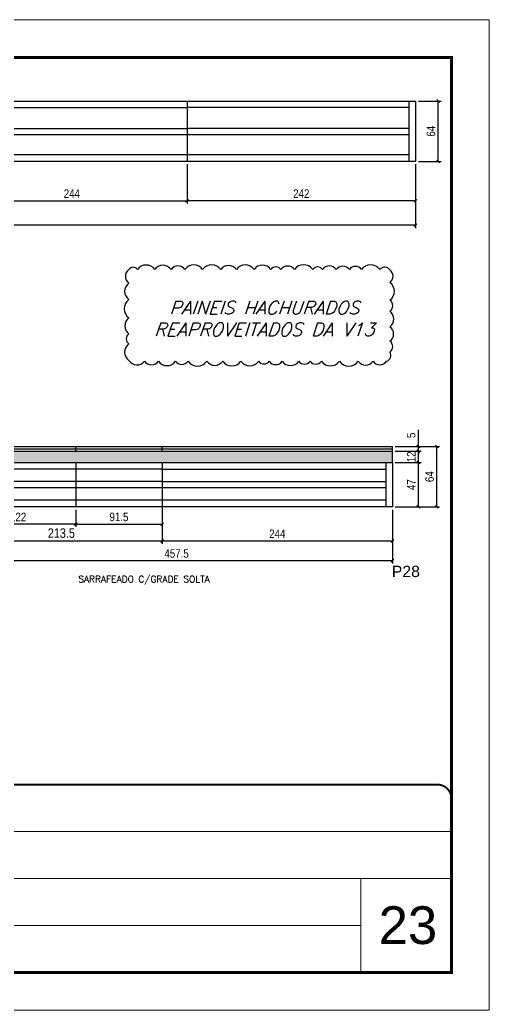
# Model space of a CAD drawing. Extents: x -10448 to -1189, y -11772 to 17235.
# Drawn here: x -6277 to -5780, y 10051 to 11101 of the extents above; entities that cross this region are included whole.
import ezdxf

# ---------------------------------------------------------------- set-up
doc = ezdxf.new("R2010")
doc.units = 0
doc.linetypes.add('CONTINUO', pattern=[0])
doc.linetypes.add('DASHED', pattern=[0.75, 0.5, -0.25])
for name, color, linetype in [('5', 5, 'Continuous'), ('COTA', 241, 'Continuous'), ('Painéis', 200, 'Continuous'), ('SARR_2.2x7', 40, 'Continuous'), ('SARR_EDITAR', 141, 'Continuous'), ('texto', 7, 'Continuous')]:
    doc.layers.add(name, color=color, linetype=linetype)
for name, color, linetype, lineweight in [('CARIMBO', 255, 'Continuous', 9), ('Folhas', 255, 'Continuous', 9), ('SARRAFO DE PRESSAO', 251, 'DASHED', 9)]:
    doc.layers.add(name, color=color, linetype=linetype, lineweight=lineweight)
doc.styles.add('ARIAL', font='arial.ttf')
doc.styles.add('COTA TECNICA', font='techl___.ttf', dxfattribs={"height": 10})
doc.styles.add('COTA TECNICA-50', font='techl___.ttf', dxfattribs={"height": 9})
doc.styles.add('Romans', font='romans.shx')
doc.styles.get("Standard").update_dxf_attribs({"font": 'arial.ttf'})
doc.dimstyles.new('COTA PAINEL-50', dxfattribs={"dimtxt": 9, "dimasz": 3, "dimexe": 3, "dimexo": 3, "dimgap": 3, "dimtad": 1, "dimdec": 1, "dimzin": 12, "dimdsep": 46, "dimtxsty": 'COTA TECNICA-50', "dimblk1": 'OBLIQUE', "dimblk2": 'OBLIQUE', "dimsah": 1, "dimcen": 0.9, "dimclrd": 4, "dimclre": 4, "dimclrt": 240, "dimadec": 1, "dimazin": 3, "dimtfac": 1, "dimtdec": 1, "dimtmove": 0, "dimatfit": 3, "dimfxl": 1, "dimtolj": 1, "dimtzin": 12, "dimarcsym": 0})
doc.dimstyles.new('PAINEL', dxfattribs={"dimtxt": 10, "dimasz": 3, "dimexe": 3, "dimexo": 3, "dimgap": 3, "dimtad": 1, "dimdec": 1, "dimzin": 12, "dimdsep": 46, "dimtxsty": 'COTA TECNICA', "dimblk1": 'OBLIQUE', "dimblk2": 'OBLIQUE', "dimsah": 1, "dimcen": 0.9, "dimclrd": 4, "dimclre": 4, "dimclrt": 240, "dimadec": 1, "dimazin": 3, "dimtfac": 1, "dimtdec": 1, "dimtmove": 0, "dimatfit": 3, "dimfxl": 1, "dimtolj": 1, "dimtzin": 12, "dimarcsym": 0})

# ---------------------------------------------------------------- blocks, each defined once
blk = doc.blocks.new('9999999999')
at = {"color": 30, "linetype": 'CONTINUO'}
for p, q in [((98564.6, 34379.6), (99584, 34379.6)), ((98564.6, 34329.8), (99488, 34329.8)), ((99584, 34329.8), (99488, 34329.8)), ((99488, 34329.8), (99488, 34230.2)), ((98564.6, 34280), (99488, 34280))]:
    blk.add_line(p, q, dxfattribs=at)
at = {"color": 30, "linetype": 'CONTINUO', "const_width": 2}
blk.add_lwpolyline([(99584, 34230.2), (99584, 34414.4, 0.414214), (99569, 34429.4), (98229, 34429.4, 0.414214), (98214, 34414.4), (98214, 34245.2, 0.414214), (98229, 34230.2), (99584, 34230.2)], format="xyb", dxfattribs=at)
at = {"layer": 'Folhas'}
blk.add_lwpolyline([(98139, 34190.2), (99624, 34190.2), (99624, 35240.2), (98139, 35240.2)], close=True, dxfattribs=at)
at = {"layer": 'Folhas', "color": 30, "const_width": 3}
blk.add_lwpolyline([(98214, 34230.2), (99584, 34230.2), (99584, 35200.2), (98214, 35200.2)], close=True, dxfattribs=at)
blk = doc.blocks.new('_Oblique')
at = {"color": 0, "linetype": 'ByBlock', "lineweight": -2}
blk.add_line((-0.5, -0.5), (0.5, 0.5), dxfattribs=at)
blk = doc.blocks.new('*D417')
at = {"layer": 'COTA', "color": 4, "linetype": 'ByBlock', "lineweight": -2, "transparency": 16777216}
for p, q in [((-6339.7, 10582), (-6339.7, 10563.7)), ((-6217.7, 10582), (-6217.7, 10563.7)), ((-6217.7, 10566.7), (-6339.7, 10566.7))]:
    blk.add_line(p, q, dxfattribs=at)
at = {"layer": 'Defpoints', "color": 0, "linetype": 'ByBlock', "transparency": 16777216}
for p in [(-6339.7, 10585), (-6217.7, 10585), (-6339.7, 10566.7)]:
    blk.add_point(p, dxfattribs=at)
at = {"layer": 'COTA', "color": 4, "linetype": 'ByBlock', "lineweight": -2, "transparency": 16777216, "xscale": 3, "yscale": 3, "zscale": 3, "rotation": 180}
blk.add_blockref('_Oblique', (-6339.7, 10566.7), dxfattribs=at)
at = {"layer": 'COTA', "color": 4, "linetype": 'ByBlock', "lineweight": -2, "transparency": 16777216, "xscale": 3, "yscale": 3, "zscale": 3}
blk.add_blockref('_Oblique', (-6217.7, 10566.7), dxfattribs=at)
at = {"layer": 'COTA', "color": 240, "linetype": 'ByBlock', "transparency": 16777216, "insert": (-6278.7, 10574.3), "char_height": 9, "attachment_point": 5, "style": 'COTA TECNICA-50'}
blk.add_mtext('\\A1;122', dxfattribs=at)
blk = doc.blocks.new('*D418')
at = {"layer": 'COTA', "color": 4, "linetype": 'ByBlock', "lineweight": -2, "transparency": 16777216}
for p, q in [((-6126.2, 10582), (-6126.2, 10545.8)), ((-5882.2, 10582), (-5882.2, 10545.8)), ((-6126.2, 10548.8), (-5882.2, 10548.8))]:
    blk.add_line(p, q, dxfattribs=at)
at = {"layer": 'Defpoints', "color": 0, "linetype": 'ByBlock', "transparency": 16777216}
for p in [(-6126.2, 10585), (-5882.2, 10585), (-5882.2, 10548.8)]:
    blk.add_point(p, dxfattribs=at)
at = {"layer": 'COTA', "color": 4, "linetype": 'ByBlock', "lineweight": -2, "transparency": 16777216, "xscale": 3, "yscale": 3, "zscale": 3, "rotation": 180}
blk.add_blockref('_Oblique', (-6126.2, 10548.8), dxfattribs=at)
at = {"layer": 'COTA', "color": 4, "linetype": 'ByBlock', "lineweight": -2, "transparency": 16777216, "xscale": 3, "yscale": 3, "zscale": 3}
blk.add_blockref('_Oblique', (-5882.2, 10548.8), dxfattribs=at)
at = {"layer": 'COTA', "color": 240, "linetype": 'ByBlock', "transparency": 16777216, "insert": (-6004.2, 10556.4), "char_height": 9, "attachment_point": 5, "style": 'COTA TECNICA-50'}
blk.add_mtext('\\A1;244', dxfattribs=at)
blk = doc.blocks.new('*D1487')
at = {"layer": 'COTA', "color": 4, "linetype": 'ByBlock', "lineweight": -2, "transparency": 16777216}
for p, q in [((-6339.7, 10582), (-6339.7, 10524.9)), ((-5882.2, 10582), (-5882.2, 10524.9)), ((-5882.2, 10527.9), (-6339.7, 10527.9))]:
    blk.add_line(p, q, dxfattribs=at)
at = {"layer": 'Defpoints', "color": 0, "linetype": 'ByBlock', "transparency": 16777216}
for p in [(-6339.7, 10585), (-5882.2, 10585), (-6339.7, 10527.9)]:
    blk.add_point(p, dxfattribs=at)
at = {"layer": 'COTA', "color": 4, "linetype": 'ByBlock', "lineweight": -2, "transparency": 16777216, "xscale": 3, "yscale": 3, "zscale": 3, "rotation": 180}
blk.add_blockref('_Oblique', (-6339.7, 10527.9), dxfattribs=at)
at = {"layer": 'COTA', "color": 4, "linetype": 'ByBlock', "lineweight": -2, "transparency": 16777216, "xscale": 3, "yscale": 3, "zscale": 3}
blk.add_blockref('_Oblique', (-5882.2, 10527.9), dxfattribs=at)
at = {"layer": 'COTA', "color": 240, "linetype": 'ByBlock', "transparency": 16777216, "insert": (-6110.9, 10535.5), "char_height": 9, "attachment_point": 5, "style": 'COTA TECNICA-50'}
blk.add_mtext('\\A1;457.5', dxfattribs=at)
blk = doc.blocks.new('*D424')
at = {"layer": 'COTA', "color": 4, "linetype": 'ByBlock', "lineweight": -2, "transparency": 16777216}
for p, q in [((-6099.8, 10948.2), (-6099.8, 10906.5)), ((-5857.8, 10948.2), (-5857.8, 10906.5)), ((-5857.8, 10909.5), (-6099.8, 10909.5))]:
    blk.add_line(p, q, dxfattribs=at)
at = {"layer": 'Defpoints', "color": 0, "linetype": 'ByBlock', "transparency": 16777216}
for p in [(-6099.8, 10951.2), (-5857.8, 10951.2), (-6099.8, 10909.5)]:
    blk.add_point(p, dxfattribs=at)
at = {"layer": 'COTA', "color": 4, "linetype": 'ByBlock', "lineweight": -2, "transparency": 16777216, "xscale": 3, "yscale": 3, "zscale": 3, "rotation": 180}
blk.add_blockref('_Oblique', (-6099.8, 10909.5), dxfattribs=at)
at = {"layer": 'COTA', "color": 4, "linetype": 'ByBlock', "lineweight": -2, "transparency": 16777216, "xscale": 3, "yscale": 3, "zscale": 3}
blk.add_blockref('_Oblique', (-5857.8, 10909.5), dxfattribs=at)
at = {"layer": 'COTA', "color": 240, "linetype": 'ByBlock', "transparency": 16777216, "insert": (-5978.8, 10917.1), "char_height": 9, "attachment_point": 5, "style": 'COTA TECNICA-50'}
blk.add_mtext('\\A1;242', dxfattribs=at)
blk = doc.blocks.new('*D427')
at = {"layer": 'COTA', "color": 4, "linetype": 'ByBlock', "lineweight": -2, "transparency": 16777216}
for p, q in [((-6343.8, 10948.2), (-6343.8, 10906.5)), ((-6099.8, 10948.2), (-6099.8, 10906.5)), ((-6343.8, 10909.5), (-6099.8, 10909.5))]:
    blk.add_line(p, q, dxfattribs=at)
at = {"layer": 'Defpoints', "color": 0, "linetype": 'ByBlock', "transparency": 16777216}
for p in [(-6343.8, 10951.2), (-6099.8, 10951.2), (-6099.8, 10909.5)]:
    blk.add_point(p, dxfattribs=at)
at = {"layer": 'COTA', "color": 4, "linetype": 'ByBlock', "lineweight": -2, "transparency": 16777216, "xscale": 3, "yscale": 3, "zscale": 3, "rotation": 180}
blk.add_blockref('_Oblique', (-6343.8, 10909.5), dxfattribs=at)
at = {"layer": 'COTA', "color": 4, "linetype": 'ByBlock', "lineweight": -2, "transparency": 16777216, "xscale": 3, "yscale": 3, "zscale": 3}
blk.add_blockref('_Oblique', (-6099.8, 10909.5), dxfattribs=at)
at = {"layer": 'COTA', "color": 240, "linetype": 'ByBlock', "transparency": 16777216, "insert": (-6221.8, 10917.1), "char_height": 9, "attachment_point": 5, "style": 'COTA TECNICA-50'}
blk.add_mtext('\\A1;244', dxfattribs=at)
blk = doc.blocks.new('*D1490')
at = {"layer": 'COTA', "color": 4, "linetype": 'ByBlock', "lineweight": -2, "transparency": 16777216}
for p, q in [((-6831.8, 10948.2), (-6831.8, 10880.6)), ((-5857.8, 10948.2), (-5857.8, 10880.6)), ((-5857.8, 10883.6), (-6831.8, 10883.6))]:
    blk.add_line(p, q, dxfattribs=at)
at = {"layer": 'Defpoints', "color": 0, "linetype": 'ByBlock', "transparency": 16777216}
for p in [(-6831.8, 10951.2), (-5857.8, 10951.2), (-6831.8, 10883.6)]:
    blk.add_point(p, dxfattribs=at)
at = {"layer": 'COTA', "color": 4, "linetype": 'ByBlock', "lineweight": -2, "transparency": 16777216, "xscale": 3, "yscale": 3, "zscale": 3, "rotation": 180}
blk.add_blockref('_Oblique', (-6831.8, 10883.6), dxfattribs=at)
at = {"layer": 'COTA', "color": 4, "linetype": 'ByBlock', "lineweight": -2, "transparency": 16777216, "xscale": 3, "yscale": 3, "zscale": 3}
blk.add_blockref('_Oblique', (-5857.8, 10883.6), dxfattribs=at)
at = {"layer": 'COTA', "color": 240, "linetype": 'ByBlock', "transparency": 16777216, "insert": (-6344.8, 10891.2), "char_height": 9, "attachment_point": 5, "style": 'COTA TECNICA-50'}
blk.add_mtext('\\A1;974', dxfattribs=at)
blk = doc.blocks.new('*D1491')
at = {"layer": 'COTA', "color": 4, "linetype": 'ByBlock', "lineweight": -2, "transparency": 16777216}
for p, q in [((-5854.8, 11015.2), (-5830.8, 11015.2)), ((-5833.8, 10951.2), (-5833.8, 11015.2)), ((-5854.8, 10951.2), (-5830.8, 10951.2))]:
    blk.add_line(p, q, dxfattribs=at)
at = {"layer": 'Defpoints', "color": 0, "linetype": 'ByBlock', "transparency": 16777216}
for p in [(-5857.8, 11015.2), (-5833.8, 11015.2), (-5857.8, 10951.2)]:
    blk.add_point(p, dxfattribs=at)
at = {"layer": 'COTA', "color": 4, "linetype": 'ByBlock', "lineweight": -2, "transparency": 16777216, "xscale": 3, "yscale": 3, "zscale": 3}
for p, rotation in [((-5833.8, 11015.2), 90), ((-5833.8, 10951.2), 270)]:
    blk.add_blockref('_Oblique', p, dxfattribs=dict(at, rotation=rotation))
at = {"layer": 'COTA', "color": 240, "linetype": 'ByBlock', "transparency": 16777216, "insert": (-5841.4, 10983.2), "char_height": 9, "attachment_point": 5, "rotation": 90, "style": 'COTA TECNICA-50'}
blk.add_mtext('\\A1;64', dxfattribs=at)
blk = doc.blocks.new('*D1511')
at = {"layer": 'COTA', "color": 4, "linetype": 'ByBlock', "lineweight": -2, "transparency": 16777216}
for p, q in [((-5879.2, 10632), (-5851.8, 10632)), ((-5854.8, 10585), (-5854.8, 10632)), ((-5879.2, 10585), (-5851.8, 10585))]:
    blk.add_line(p, q, dxfattribs=at)
at = {"layer": 'Defpoints', "color": 0, "linetype": 'ByBlock', "transparency": 16777216}
for p in [(-5882.2, 10632), (-5854.8, 10632), (-5882.2, 10585)]:
    blk.add_point(p, dxfattribs=at)
at = {"layer": 'COTA', "color": 4, "linetype": 'ByBlock', "lineweight": -2, "transparency": 16777216, "xscale": 3, "yscale": 3, "zscale": 3}
for p, rotation in [((-5854.8, 10632), 90), ((-5854.8, 10585), 270)]:
    blk.add_blockref('_Oblique', p, dxfattribs=dict(at, rotation=rotation))
at = {"layer": 'COTA', "color": 240, "linetype": 'ByBlock', "transparency": 16777216, "insert": (-5862.3, 10608.5), "char_height": 9, "attachment_point": 5, "rotation": 90, "style": 'COTA TECNICA-50'}
blk.add_mtext('\\A1;47', dxfattribs=at)
blk = doc.blocks.new('*D1512')
at = {"layer": 'COTA', "color": 4, "linetype": 'ByBlock', "lineweight": -2, "transparency": 16777216}
for p, q in [((-5879.2, 10644), (-5851.8, 10644)), ((-5854.8, 10632), (-5854.8, 10644)), ((-5879.2, 10632), (-5851.8, 10632))]:
    blk.add_line(p, q, dxfattribs=at)
at = {"layer": 'Defpoints', "color": 0, "linetype": 'ByBlock', "transparency": 16777216}
for p in [(-5882.2, 10644), (-5854.8, 10644), (-5882.2, 10632)]:
    blk.add_point(p, dxfattribs=at)
at = {"layer": 'COTA', "color": 4, "linetype": 'ByBlock', "lineweight": -2, "transparency": 16777216, "xscale": 3, "yscale": 3, "zscale": 3}
for p, rotation in [((-5854.8, 10644), 90), ((-5854.8, 10632), 270)]:
    blk.add_blockref('_Oblique', p, dxfattribs=dict(at, rotation=rotation))
at = {"layer": 'COTA', "color": 240, "linetype": 'ByBlock', "transparency": 16777216, "insert": (-5862.3, 10638), "char_height": 9, "attachment_point": 5, "rotation": 90, "style": 'COTA TECNICA-50'}
blk.add_mtext('\\A1;12', dxfattribs=at)
blk = doc.blocks.new('*D1513')
at = {"layer": 'COTA', "color": 4, "linetype": 'ByBlock', "lineweight": -2, "transparency": 16777216}
for p, q in [((-5854.8, 10649), (-5854.8, 10666.5)), ((-5879.2, 10649), (-5851.8, 10649)), ((-5854.8, 10644), (-5854.8, 10649)), ((-5879.2, 10644), (-5851.8, 10644)), ((-5854.8, 10644), (-5854.8, 10641))]:
    blk.add_line(p, q, dxfattribs=at)
at = {"layer": 'Defpoints', "color": 0, "linetype": 'ByBlock', "transparency": 16777216}
for p in [(-5882.2, 10649), (-5854.8, 10649), (-5882.2, 10644)]:
    blk.add_point(p, dxfattribs=at)
at = {"layer": 'COTA', "color": 4, "linetype": 'ByBlock', "lineweight": -2, "transparency": 16777216, "xscale": 3, "yscale": 3, "zscale": 3}
for p, rotation in [((-5854.8, 10649), 270), ((-5854.8, 10644), 90)]:
    blk.add_blockref('_Oblique', p, dxfattribs=dict(at, rotation=rotation))
at = {"layer": 'COTA', "color": 240, "linetype": 'ByBlock', "transparency": 16777216, "insert": (-5862.4, 10660.8), "char_height": 9, "attachment_point": 5, "rotation": 90, "style": 'COTA TECNICA-50'}
blk.add_mtext('\\A1;5', dxfattribs=at)
blk = doc.blocks.new('*D433')
at = {"layer": 'COTA', "color": 4, "linetype": 'ByBlock', "lineweight": -2, "transparency": 16777216}
for p, q in [((-5879.2, 10649), (-5832.3, 10649)), ((-5835.3, 10585), (-5835.3, 10649)), ((-5879.2, 10585), (-5832.3, 10585))]:
    blk.add_line(p, q, dxfattribs=at)
at = {"layer": 'Defpoints', "color": 0, "linetype": 'ByBlock', "transparency": 16777216}
for p in [(-5882.2, 10649), (-5835.3, 10649), (-5882.2, 10585)]:
    blk.add_point(p, dxfattribs=at)
at = {"layer": 'COTA', "color": 4, "linetype": 'ByBlock', "lineweight": -2, "transparency": 16777216, "xscale": 3, "yscale": 3, "zscale": 3}
for p, rotation in [((-5835.3, 10649), 90), ((-5835.3, 10585), 270)]:
    blk.add_blockref('_Oblique', p, dxfattribs=dict(at, rotation=rotation))
at = {"layer": 'COTA', "color": 240, "linetype": 'ByBlock', "transparency": 16777216, "insert": (-5842.9, 10617), "char_height": 9, "attachment_point": 5, "rotation": 90, "style": 'COTA TECNICA-50'}
blk.add_mtext('\\A1;64', dxfattribs=at)
blk = doc.blocks.new('*D1514')
at = {"layer": 'COTA', "color": 4, "linetype": 'ByBlock', "lineweight": -2, "transparency": 16777216}
for p, q in [((-6126.2, 10589), (-6126.2, 10563.7)), ((-6217.7, 10582), (-6217.7, 10563.7)), ((-6217.7, 10566.7), (-6126.2, 10566.7))]:
    blk.add_line(p, q, dxfattribs=at)
at = {"layer": 'Defpoints', "color": 0, "linetype": 'ByBlock', "transparency": 16777216}
for p in [(-6217.7, 10585), (-6126.2, 10592), (-6126.2, 10566.7)]:
    blk.add_point(p, dxfattribs=at)
at = {"layer": 'COTA', "color": 4, "linetype": 'ByBlock', "lineweight": -2, "transparency": 16777216, "xscale": 3, "yscale": 3, "zscale": 3, "rotation": 180}
blk.add_blockref('_Oblique', (-6217.7, 10566.7), dxfattribs=at)
at = {"layer": 'COTA', "color": 4, "linetype": 'ByBlock', "lineweight": -2, "transparency": 16777216, "xscale": 3, "yscale": 3, "zscale": 3}
blk.add_blockref('_Oblique', (-6126.2, 10566.7), dxfattribs=at)
at = {"layer": 'COTA', "color": 240, "linetype": 'ByBlock', "transparency": 16777216, "insert": (-6171.9, 10574.3), "char_height": 9, "attachment_point": 5, "style": 'COTA TECNICA-50'}
blk.add_mtext('\\A1;91.5', dxfattribs=at)
blk = doc.blocks.new('*D2225')
at = {"layer": 'COTA', "color": 4, "lineweight": -2, "transparency": 16777216}
for p, q in [((-6339.7, 10582), (-6339.7, 10545.8)), ((-6126.2, 10582), (-6126.2, 10545.8)), ((-6339.7, 10548.8), (-6126.2, 10548.8))]:
    blk.add_line(p, q, dxfattribs=at)
at = {"layer": 'Defpoints', "color": 0, "transparency": 16777216}
for p in [(-6339.7, 10585), (-6126.2, 10585), (-6126.2, 10548.8)]:
    blk.add_point(p, dxfattribs=at)
at = {"layer": 'COTA', "color": 4, "lineweight": -2, "transparency": 16777216, "xscale": 3, "yscale": 3, "zscale": 3, "rotation": 180}
blk.add_blockref('_Oblique', (-6339.7, 10548.8), dxfattribs=at)
at = {"layer": 'COTA', "color": 4, "lineweight": -2, "transparency": 16777216, "xscale": 3, "yscale": 3, "zscale": 3}
blk.add_blockref('_Oblique', (-6126.2, 10548.8), dxfattribs=at)
at = {"layer": 'COTA', "color": 240, "transparency": 16777216, "insert": (-6232.9, 10557.1), "char_height": 10, "attachment_point": 5, "style": 'COTA TECNICA'}
blk.add_mtext('\\A1;213.5', dxfattribs=at)

msp = doc.modelspace()

# ---------------------------------------------------------------- hatches: boundary and pattern name
at = {"layer": 'COTA', "linetype": 'ByBlock'}
h = msp.add_hatch(dxfattribs=at)
h.set_pattern_fill('AR-CONC', color=256, scale=0.03)
h.set_pattern_definition([(50, (-139469.2827, -18395.9775), (5.46554007, -0.47817257), [0.5715, -6.2865]), (355, (-139469.2827, -18395.9775), (-1.05730264, 5.73170536), [0.4572, -5.02921753]), (100.4514447, (-139468.827, -18396.0174), (4.40823741, 5.25353256), [0.48570026, -5.34270734]), (46.1842, (-139469.283, -18394.4535), (8.13237123, -1.26126984), [0.85725, -9.42975]), (96.6355576, (-139468.605, -18394.559), (7.122124, 7.42278374), [0.7285507, -8.01406824]), (351.184151, (-139469.283, -18394.4535), (7.122124, 7.42278374), [0.685799, -7.54379196]), (21, (-139468.5207, -18394.8345), (4.54843174, -3.06795595), [0.5715, -6.2865]), (326, (-139468.5207, -18394.8345), (1.85406085, 5.52563898), [0.4572, -5.0292]), (71.451445, (-139468.1417, -18395.09), (6.40249258, 2.45768307), [0.48570026, -5.34269813]), (37.5, (-139469.2827, -18395.9775), (0.092658098, 2.536651166), [0, -4.96824, 0, -5.1054, 0, -5.04825]), (7.5, (-139469.2827, -18395.9775), (2.004589875, 3.005417245), [0, -2.91084, 0, -4.85394, 0, -1.92405]), (327.5, (-139470.982, -18395.9775), (4.067717855, -0.17186232), [0, -1.905, 0, -5.9436, 0, -7.8867]), (317.5, (-139471.744, -18395.9775), (4.44387544, 0.76279473), [0, -2.4765, 0, -3.94716, 0, -5.6007])])
h.paths.add_polyline_path([(-6363.78, 10585.02), (-6339.69, 10585.02), (-6339.69, 10632.02), (-5882.19, 10632.02), (-5882.19, 10644.02), (-6339.69, 10644.02), (-6339.69, 10649.02), (-6363.78, 10649.02), (-6363.78, 10644.02), (-6831.78, 10644.02), (-6831.78, 10632.02), (-6363.78, 10632.02)])

# ---------------------------------------------------------------- linework, layer by layer
msp.add_line((-5882.19, 10632.02), (-5882.19, 10644.02), dxfattribs=at)
at = {"layer": 'Painéis', "linetype": 'Continuous'}
for p, q in [((-6343.78, 11015.24), (-5857.78, 11015.24)), ((-6099.78, 11015.24), (-6099.78, 10951.24)), ((-5857.78, 11015.24), (-5857.78, 10951.24)), ((-5857.78, 10951.24), (-6343.78, 10951.24)), ((-6217.69, 10644.02), (-6217.69, 10649.02)), ((-6126.19, 10644.02), (-6126.19, 10649.02)), ((-5882.19, 10644.02), (-5882.19, 10649.02)), ((-6217.69, 10632.02), (-6217.69, 10585.02)), ((-6126.19, 10632.02), (-6126.19, 10585.02)), ((-5882.19, 10632.02), (-5882.19, 10585.02))]:
    msp.add_line(p, q, dxfattribs=at)
for points in [[(-6339.69, 10649.02), (-5882.19, 10649.02)], [(-6339.69, 10644.02), (-5882.19, 10644.02)], [(-6339.69, 10632.02), (-5882.19, 10632.02)], [(-5882.19, 10585.02), (-6339.69, 10585.02)]]:
    msp.add_lwpolyline(points, dxfattribs=at)
at = {"layer": 'SARR_2.2x7', "linetype": 'Continuous'}
for p, q in [((-5864.78, 11015.24), (-5864.78, 10951.24)), ((-5864.78, 11008.24), (-6099.78, 11008.24)), ((-5864.78, 10986.24), (-6099.78, 10986.24)), ((-5864.78, 10979.24), (-6099.78, 10979.24)), ((-5864.78, 10958.24), (-6099.78, 10958.24)), ((-5889.19, 10632.02), (-5889.19, 10585.02)), ((-6126.19, 10625.02), (-6332.69, 10625.02)), ((-6126.19, 10612.02), (-6332.69, 10612.02)), ((-6126.19, 10605.02), (-6332.69, 10605.02)), ((-6126.19, 10592.02), (-6332.69, 10592.02))]:
    msp.add_line(p, q, dxfattribs=at)
for points in [[(-6343.78, 11008.24), (-6099.78, 11008.24)], [(-6343.78, 10986.24), (-6099.78, 10986.24)], [(-6099.78, 10979.24), (-6343.78, 10979.24)], [(-6099.78, 10958.24), (-6343.78, 10958.24)], [(-6126.19, 10625.02), (-5889.19, 10625.02)], [(-6126.19, 10612.02), (-5889.19, 10612.02)], [(-5889.19, 10605.02), (-6126.19, 10605.02)], [(-5889.19, 10592.02), (-6126.19, 10592.02)]]:
    msp.add_lwpolyline(points, dxfattribs=at)
at = {"layer": 'SARR_EDITAR', "linetype": 'Continuous'}
for points in [[(-6339.69, 10646.52), (-6217.69, 10646.52)], [(-6217.69, 10646.52), (-5882.19, 10646.52)]]:
    msp.add_lwpolyline(points, dxfattribs=at)
at = {"layer": 'texto'}
msp.add_lwpolyline([(-6161.33, 10836.62, 0.5205671), (-6161.33, 10822.15, 0.5205671), (-6161.33, 10804.74, 0.5205671), (-6161.33, 10785.23, 0.5205671), (-6161.33, 10768.52, 0.5205671), (-6161.33, 10757.68, 0.5205671), (-6161.33, 10740.26, 0.5205671), (-6144.97, 10739.37, 0.5205671), (-6130.09, 10739.37, 0.5205671), (-6112.1, 10739.37, 0.5205671), (-6098.69, 10739.37, 0.5205671), (-6078.88, 10739.37, 0.5205671), (-6062.02, 10739.37, 0.5205671), (-6042.67, 10739.37, 0.5205671), (-6023.88, 10739.37, 0.5205671), (-6012.84, 10739.37, 0.5205671), (-5998.94, 10739.37, 0.5205671), (-5981.42, 10739.37, 0.5205671), (-5969.45, 10739.37, 0.5205671), (-5957.47, 10739.37, 0.5205671), (-5938.42, 10739.37, 0.5205671), (-5918.49, 10739.37, 0.5205671), (-5902.78, 10739.37, 0.5205671), (-5888.65, 10739.37, 0.5205671), (-5884.97, 10749.11, 0.5205671), (-5884.97, 10760.66, 0.5205671), (-5884.97, 10775.96, 0.5205671), (-5884.97, 10792.2, 0.5205671), (-5884.97, 10804.17, 0.5205671), (-5884.97, 10822.83, 0.5205671), (-5884.97, 10836.13, 0.5205671), (-5895.69, 10836.62, 0.5205671), (-5914.97, 10836.62, 0.5205671), (-5927.88, 10836.62, 0.5205671), (-5941.73, 10836.62, 0.5205671), (-5956.18, 10836.62, 0.5205671), (-5966.67, 10836.62, 0.5205671), (-5986.15, 10836.62, 0.5205671), (-6000.39, 10836.62, 0.5205671), (-6010.88, 10836.62, 0.5205671), (-6028.85, 10836.62, 0.5205671), (-6047.53, 10836.62, 0.5205671), (-6064.1, 10836.62, 0.5205671), (-6083.27, 10836.62, 0.5205671), (-6101.98, 10836.62, 0.5205671), (-6116.75, 10836.62, 0.5205671), (-6134.04, 10836.62, 0.5205671), (-6152.3, 10836.62, 0.5205671)], format="xyb", close=True, dxfattribs=at)

# ---------------------------------------------------------------- block references
at = {"layer": 'SARRAFO DE PRESSAO', "color": 6, "linetype": 'ByBlock'}
msp.add_blockref('9999999999', (-105403.76, -24138.85), dxfattribs=at)

# ---------------------------------------------------------------- texts
at = {"layer": '5', "linetype": 'Continuous'}
msp.add_text('P28', height=12, rotation=359.99996, dxfattribs=at).set_placement((-5882.94, 10510.55))
at = {"layer": 'CARIMBO', "style": 'ARIAL'}
msp.add_text('23', height=40, dxfattribs=at).set_placement((-5896.92, 10121.5))
at = {"layer": 'Painéis', "color": 1, "insert": (-6145.35, 10507.25), "char_height": 7, "attachment_point": 5, "style": 'Romans'}
msp.add_mtext('\\A1;SARRAFEADO C/GRADE SOLTA', dxfattribs=at)
at = {"layer": 'texto', "color": 2, "insert": (-6018.16, 10784.55), "char_height": 13.8508, "attachment_point": 5, "style": 'Romans'}
msp.add_mtext('{\\Q19;\\C256;PAINEIS HACHURADOS \\PREAPROVEITADOS DA V13}', dxfattribs=at)

# ---------------------------------------------------------------- dimensions: what is measured, and where the dimension line sits
at = {"layer": 'COTA', "linetype": 'ByBlock'}
for base, p1, p2, angle, picture, middle in [((-5833.78, 11015.24), (-5857.78, 10951.24), (-5857.78, 11015.24), 90, '*D1491', (-5841.37, 10983.24)), ((-6831.78, 10883.59), (-5857.78, 10951.24), (-6831.78, 10951.24), 180, '*D1490', (-6344.78, 10891.18)), ((-5854.78, 10649.02), (-5882.19, 10644.02), (-5882.19, 10649.02), 90, '*D1513', (-5862.38, 10660.77)), ((-5835.28, 10649.02), (-5882.19, 10585.02), (-5882.19, 10649.02), 90, '*D433', (-5842.87, 10617.02)), ((-5854.78, 10632.02), (-5882.19, 10585.02), (-5882.19, 10632.02), 90, '*D1511', (-5862.35, 10608.52))]:
    dim = msp.add_linear_dim(base=base, p1=p1, p2=p2, angle=angle, dimstyle='COTA PAINEL-50', dxfattribs=at)
    dim.commit()
    dim.dimension.update_dxf_attribs({"geometry": picture, "text_midpoint": middle})
for base, p1, p2, picture, middle in [((-6099.78, 10909.49), (-6343.78, 10951.24), (-6099.78, 10951.24), '*D427', (-6221.78, 10909.49)), ((-5882.19, 10548.85), (-6126.19, 10585.02), (-5882.19, 10585.02), '*D418', (-6004.19, 10548.85))]:
    dim = msp.add_linear_dim(base=base, p1=p1, p2=p2, angle=180, dimstyle='COTA PAINEL-50', override={"dimarcsym": 1}, dxfattribs=at)
    dim.commit()
    dim.dimension.update_dxf_attribs({"geometry": picture, "text_midpoint": middle, "dimtype": 160})
for base, p1, p2, picture, middle in [((-6099.78, 10909.49), (-5857.78, 10951.24), (-6099.78, 10951.24), '*D424', (-5978.78, 10917.06)), ((-6339.69, 10566.7), (-6217.69, 10585.02), (-6339.69, 10585.02), '*D417', (-6278.69, 10574.25)), ((-6339.69, 10527.92), (-5882.19, 10585.02), (-6339.69, 10585.02), '*D1487', (-6110.94, 10535.52))]:
    dim = msp.add_linear_dim(base=base, p1=p1, p2=p2, angle=180, dimstyle='COTA PAINEL-50', override={"dimarcsym": 1}, dxfattribs=at)
    dim.commit()
    dim.dimension.update_dxf_attribs({"geometry": picture, "text_midpoint": middle})
dim = msp.add_linear_dim(base=(-5854.78, 10644.02), p1=(-5882.19, 10632.02), p2=(-5882.19, 10644.02), angle=90, dimstyle='COTA PAINEL-50', dxfattribs=at)
dim.commit()
dim.dimension.update_dxf_attribs({"geometry": '*D1512', "text_midpoint": (-5854.78, 10638.02), "dimtype": 160})
at = {"layer": 'COTA'}
dim = msp.add_linear_dim(base=(-6126.19, 10548.85), p1=(-6339.69, 10585.02), p2=(-6126.19, 10585.02), dimstyle='PAINEL', dxfattribs=at)
dim.commit()
dim.dimension.update_dxf_attribs({"geometry": '*D2225', "text_midpoint": (-6232.94, 10557.06)})
at = {"layer": 'COTA', "linetype": 'ByBlock'}
dim = msp.add_linear_dim(base=(-6126.19, 10566.7), p1=(-6217.69, 10585.02), p2=(-6126.19, 10592.02), dimstyle='COTA PAINEL-50', dxfattribs=at)
dim.commit()
dim.dimension.update_dxf_attribs({"geometry": '*D1514', "text_midpoint": (-6171.94, 10574.32)})

doc.saveas('drawing.dxf')
